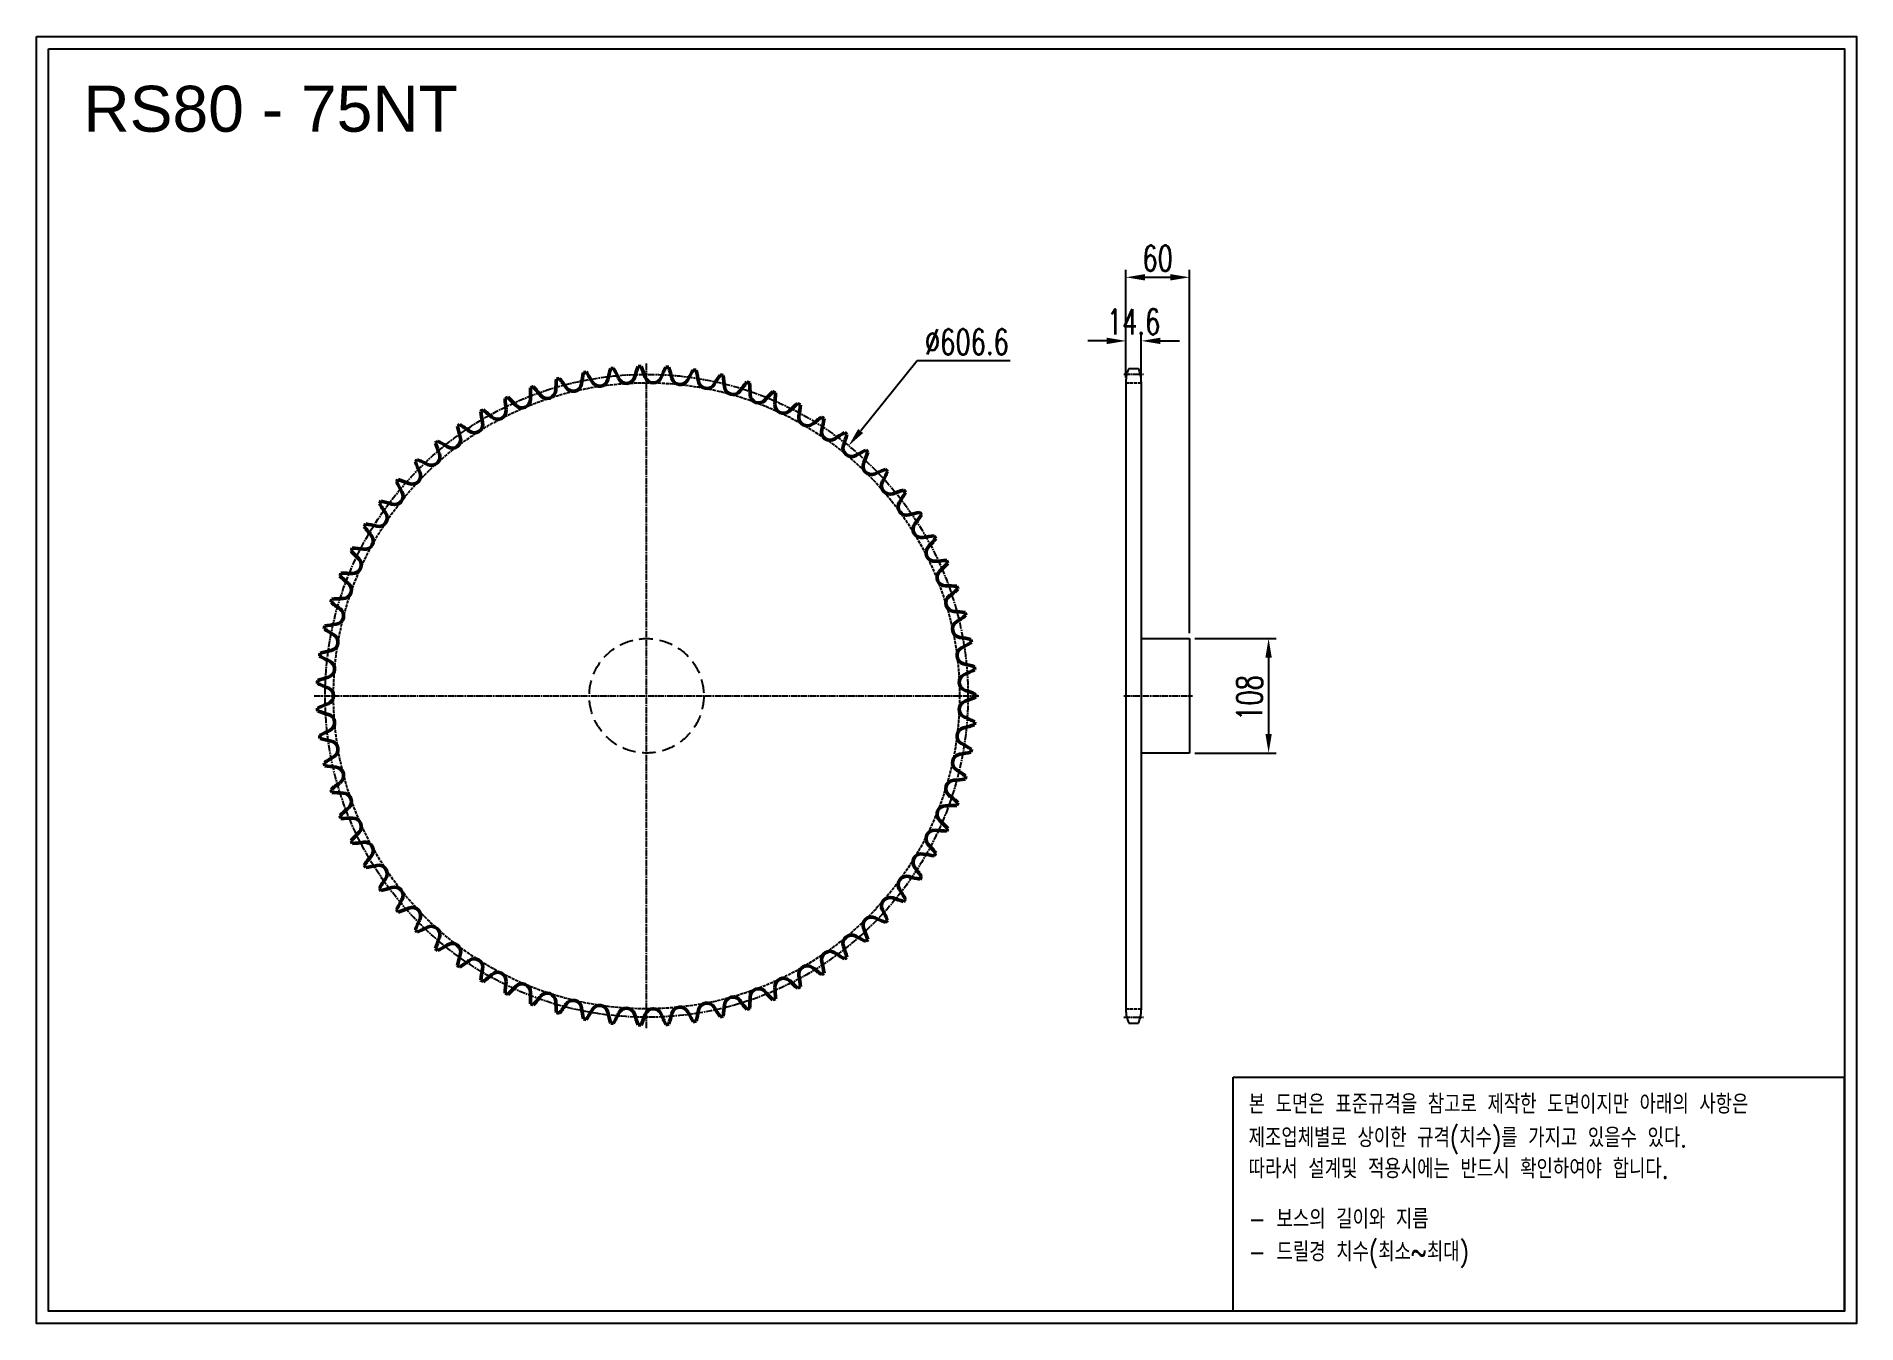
# Model space of a CAD drawing. Header units: millimetres. Extents: x -57410 to -55692, y 22702 to 23916.
import ezdxf

# ---------------------------------------------------------------- set-up
doc = ezdxf.new("R2010")
doc.units = ezdxf.units.MM
for name, pattern in [('AM_ISO02W050', [7.5, 6, -1.5]), ('AM_ISO02W050x2', [3.75, 3, -0.75]), ('AM_ISO08W050', [18, 12, -1.5, 3, -1.5]), ('AM_ISO08W050x2', [9, 6, -0.75, 1.5, -0.75]), ('HIDDEN', [9.525, 6.35, -3.175])]:
    doc.linetypes.add(name, pattern=pattern)
for name, color, linetype, lineweight in [('AM_0N', 7, 'Continuous', 50), ('AM_3N', 6, 'AM_ISO02W050', 25), ('AM_7', 4, 'AM_ISO08W050', 25), ('AM_7N', 4, 'AM_ISO08W050', 25)]:
    doc.layers.add(name, color=color, linetype=linetype, lineweight=lineweight)
doc.layers.add('HL', color=2, linetype='HIDDEN')
doc.layers.add('S-DIM', color=7, linetype='Continuous')
doc.styles.add('HAN', font='ROMANS.shx', dxfattribs={"width": 0.7, "bigfont": 'whgtxt.shx'})
doc.styles.add('HSG', font='SIMPLEX.shx', dxfattribs={"width": 0.7, "bigfont": 'HSG.shx'})
doc.styles.get("Standard").update_dxf_attribs({"font": 'arial.ttf'})
doc.dimstyles.new('APP36', dxfattribs={"dimscale": 10, "dimtxt": 2.4, "dimasz": 1.8, "dimexe": 0.7, "dimexo": 0.5, "dimgap": 0.6, "dimtad": 1, "dimtoh": 1, "dimdec": 1, "dimrnd": 0.01, "dimzin": 9, "dimdsep": 46, "dimtxsty": 'HSG', "dimcen": 0, "dimclrd": 1, "dimclre": 1, "dimclrt": 256, "dimazin": 2, "dimtp": 1, "dimtm": 1, "dimtfac": 0.5, "dimtdec": 1, "dimtofl": 0, "dimtmove": 0, "dimatfit": 3, "dimfxl": 0, "dimtvp": 1, "dimtolj": 2, "dimlwd": -1, "dimlwe": -1, "dimarcsym": 0})

# ---------------------------------------------------------------- blocks, each defined once
blk = doc.blocks.new('*D1')
at = {"layer": 'Defpoints', "color": 0, "transparency": 16777216}
for p in [(-56321.8, 23348.1), (-56321.8, 23240.1), (-56247.1, 23240.1)]:
    blk.add_point(p, dxfattribs=at)
at = {"layer": 'S-DIM', "color": 1, "transparency": 16777216}
for p, q in [((-56316.8, 23348.1), (-56240.1, 23348.1)), ((-56247.1, 23330.1), (-56247.1, 23258.1)), ((-56316.8, 23240.1), (-56240.1, 23240.1))]:
    blk.add_line(p, q, dxfattribs=at)
for points in [[(-56250.1, 23330.1), (-56244.1, 23330.1), (-56247.1, 23348.1)], [(-56250.1, 23258.1), (-56244.1, 23258.1), (-56247.1, 23240.1)]]:
    blk.add_solid(points, dxfattribs=at)
at = {"layer": 'S-DIM', "transparency": 16777216, "insert": (-56265.1, 23292), "char_height": 24, "attachment_point": 5, "rotation": 90, "style": 'HSG'}
blk.add_mtext('\\A2;108', dxfattribs=at)
blk = doc.blocks.new('*D2')
at = {"layer": 'Defpoints', "color": 0, "transparency": 16777216}
for p in [(-56367.2, 23628.9), (-56381.8, 23589.4), (-56367.2, 23589.4)]:
    blk.add_point(p, dxfattribs=at)
at = {"layer": 'S-DIM', "color": 1, "transparency": 16777216}
for p, q in [((-56381.8, 23594.4), (-56381.8, 23635.9)), ((-56367.2, 23594.4), (-56367.2, 23635.9)), ((-56399.8, 23628.9), (-56417.8, 23628.9)), ((-56349.2, 23628.9), (-56331.2, 23628.9))]:
    blk.add_line(p, q, dxfattribs=at)
for points in [[(-56399.8, 23631.9), (-56399.8, 23625.9), (-56381.8, 23628.9)], [(-56349.2, 23631.9), (-56349.2, 23625.9), (-56367.2, 23628.9)]]:
    blk.add_solid(points, dxfattribs=at)
at = {"layer": 'S-DIM', "transparency": 16777216, "insert": (-56374.5, 23646.9), "char_height": 24, "attachment_point": 5, "style": 'HSG'}
blk.add_mtext('\\A2;14.6', dxfattribs=at)
blk = doc.blocks.new('*D3')
at = {"layer": 'Defpoints', "color": 0, "transparency": 16777216}
for p in [(-56321.8, 23688.9), (-56381.8, 23589.4), (-56321.8, 23348.1)]:
    blk.add_point(p, dxfattribs=at)
at = {"layer": 'S-DIM', "color": 1, "transparency": 16777216}
for p, q in [((-56381.8, 23594.4), (-56381.8, 23695.9)), ((-56363.8, 23688.9), (-56339.8, 23688.9)), ((-56321.8, 23353.1), (-56321.8, 23695.9))]:
    blk.add_line(p, q, dxfattribs=at)
for points in [[(-56363.8, 23691.9), (-56363.8, 23685.9), (-56381.8, 23688.9)], [(-56339.8, 23691.9), (-56339.8, 23685.9), (-56321.8, 23688.9)]]:
    blk.add_solid(points, dxfattribs=at)
at = {"layer": 'S-DIM', "transparency": 16777216, "insert": (-56351.8, 23706.9), "char_height": 24, "attachment_point": 5, "style": 'HSG'}
blk.add_mtext('\\A2;60', dxfattribs=at)
blk = doc.blocks.new('*D4')
at = {"layer": 'Defpoints', "color": 0, "transparency": 16777216}
for p in [(-56643.4, 23529.9), (-57024.7, 23058.2)]:
    blk.add_point(p, dxfattribs=at)
at = {"layer": 'S-DIM', "color": 1, "transparency": 16777216}
for p, q in [((-56578.6, 23610), (-56632, 23543.9)), ((-56491, 23610), (-56578.6, 23610))]:
    blk.add_line(p, q, dxfattribs=at)
blk.add_solid([(-56634.4, 23545.8), (-56629.7, 23542), (-56643.4, 23529.9)], dxfattribs=at)
at = {"layer": 'S-DIM', "transparency": 16777216, "insert": (-56531.8, 23628), "char_height": 24, "attachment_point": 5, "style": 'HSG'}
blk.add_mtext('\\A2;∅606.6', dxfattribs=at)
blk = doc.blocks.new('notice1')
at = {"color": 4}
blk.add_lwpolyline([(-22142.12, 1735.9), (-22053.8, 1735.9), (-22053.8, 1702.07), (-22142.12, 1702.07)], close=True, dxfattribs=at)
at = {"color": 4, "style": 'HAN', "width": 0.8}
for s, p in [('본 도면은 표준규격을 참고로 제작한 도면이지만 아래의 사항은', (-22139.9, 1730.62)), ('제조업체별로 상이한 규격(치수)를 가지고 있을수 있다.', (-22139.9, 1725.78)), ('따라서 설계및 적용시에는 반드시 확인하여야 합니다.', (-22139.9, 1721.28)), ('- 보스의 길이와 지름', (-22139.9, 1714.03)), ('- 드릴경 치수(최소~최대)', (-22139.9, 1709.27))]:
    blk.add_text(s, height=2.7949, dxfattribs=at).set_placement(p)

msp = doc.modelspace()

# ---------------------------------------------------------------- linework, layer by layer
for p, q in [((-56379, 23602.96), (-56370, 23602.96)), ((-56381.8, 23590.26), (-56381.8, 22997.88)), ((-56367.2, 23590.26), (-56367.2, 22997.88)), ((-56367.2, 23348.07), (-56321.8, 23348.07)), ((-56321.8, 23348.07), (-56321.8, 23240.07)), ((-56321.8, 23240.07), (-56367.2, 23240.07)), ((-56379, 22985.18), (-56370, 22985.18))]:
    msp.add_line(p, q)
for points in [[(-57409.75, 23916.16), (-55692.29, 23916.16), (-55692.29, 22701.79), (-57409.75, 22701.79)], [(-57398.19, 23904.59), (-55703.86, 23904.59), (-55703.86, 22713.36), (-57398.19, 22713.36)]]:
    msp.add_lwpolyline(points, close=True)
for centre, start, end in [((-56351.6, 23590.26), 155.13196, 180), ((-56397.4, 23590.26), 0, 24.86804), ((-56351.6, 22997.88), 180, 204.86804), ((-56397.4, 22997.88), 335.13196, 0)]:
    msp.add_arc(centre, 30.2, start, end)
at = {"layer": 'AM_0N'}
for centre, radius, start, end in [((-56749.85, 23569.48), 146.73, 168.41827, 172.6), ((-56834.04, 23294.07), 310.63, 100.54691, 101.05309), ((-57013.7, 23519.15), 146.73, 29, 33.18173), ((-56727.1, 23561.47), 146.73, 163.61827, 167.8), ((-56834.04, 23294.07), 310.63, 95.74691, 96.25309), ((-56994.24, 23533.39), 146.73, 24.2, 28.38173), ((-56705.1, 23551.58), 146.73, 158.81827, 163), ((-56834.04, 23294.07), 310.63, 90.94691, 91.45309), ((-56973.65, 23545.96), 146.73, 19.4, 23.58173), ((-56684, 23539.89), 146.73, 154.01827, 158.2), ((-56834.04, 23294.07), 310.63, 86.14691, 86.65309), ((-56952.08, 23556.76), 146.73, 14.6, 18.78173), ((-56663.96, 23526.47), 146.73, 149.21827, 153.4), ((-56834.04, 23294.07), 310.63, 81.34691, 81.85309), ((-56929.69, 23565.71), 146.73, 9.8, 13.98173), ((-56796.96, 23579.66), 146.73, 178.01827, 182.2), ((-56834.04, 23294.07), 310.63, 110.14691, 110.65309), ((-57048.72, 23486.03), 146.73, 38.6, 42.78173), ((-56927.78, 23582.58), 8.02, 218.6, 357.4), ((-56773.19, 23575.56), 146.73, 173.21827, 177.4), ((-56834.04, 23294.07), 310.63, 105.34691, 105.85309), ((-57031.91, 23503.32), 146.73, 33.8, 37.98173), ((-56903.31, 23589.41), 8.02, 213.8, 352.6), ((-56878.35, 23594.17), 8.02, 209, 347.8), ((-56853.09, 23596.83), 8.02, 204.2, 343), ((-56827.69, 23597.36), 8.02, 199.4, 338.2), ((-56802.33, 23595.76), 8.02, 194.6, 333.4), ((-56777.2, 23592.05), 8.02, 189.8, 328.6), ((-56645.11, 23511.43), 146.73, 144.41827, 148.6), ((-56834.04, 23294.07), 310.63, 76.54691, 77.05309), ((-56906.62, 23572.76), 146.73, 5, 9.18173), ((-56752.46, 23586.25), 8.02, 185, 323.8), ((-56627.58, 23494.85), 146.73, 139.61827, 143.8), ((-56834.04, 23294.07), 310.63, 71.74691, 72.25309), ((-56883.05, 23577.86), 146.73, 0.2, 4.38173), ((-56611.5, 23476.87), 146.73, 134.81827, 139), ((-56834.04, 23294.07), 310.63, 66.94691, 67.45309), ((-56834.04, 23294.07), 310.63, 119.74691, 120.25309), ((-57077.73, 23447.54), 146.73, 48.2, 52.38173), ((-56974.58, 23562.9), 8.02, 228.2, 7), ((-56834.04, 23294.07), 310.63, 114.94691, 115.45309), ((-56820.99, 23581.76), 146.73, 182.81827, 187), ((-57064.03, 23467.4), 146.73, 43.4, 47.58173), ((-56951.59, 23573.72), 8.02, 223.4, 2.2), ((-56728.3, 23578.4), 8.02, 180.2, 319), ((-56704.88, 23568.55), 8.02, 175.4, 314.2), ((-56859.13, 23580.97), 146.73, 355.4, 359.58173), ((-56596.99, 23457.61), 146.73, 130.01827, 134.2), ((-56834.04, 23294.07), 310.63, 62.14691, 62.65309), ((-56835.03, 23582.06), 146.73, 350.6, 354.78173), ((-56834.04, 23294.07), 310.63, 124.54691, 125.05309), ((-56869.15, 23579.91), 146.73, 192.41827, 196.6), ((-57089.72, 23426.61), 146.73, 53, 57.18173), ((-56996.59, 23550.2), 8.02, 233, 11.8), ((-56845.11, 23581.85), 146.73, 187.61827, 191.8), ((-56682.36, 23556.78), 8.02, 170.6, 309.4), ((-56584.13, 23437.2), 146.73, 125.21827, 129.4), ((-56834.04, 23294.07), 310.63, 57.34691, 57.85309), ((-56810.93, 23581.13), 146.73, 345.8, 349.98173), ((-56834.04, 23294.07), 310.63, 129.34691, 129.85309), ((-56892.94, 23575.97), 146.73, 197.21827, 201.4), ((-57099.91, 23404.75), 146.73, 57.8, 61.98173), ((-57017.45, 23535.7), 8.02, 237.8, 16.6), ((-56660.91, 23543.17), 8.02, 165.8, 304.6), ((-56573.03, 23415.79), 146.73, 120.41827, 124.6), ((-56640.67, 23527.81), 8.02, 161, 299.8), ((-56786.99, 23578.19), 146.73, 341, 345.18173), ((-56834.04, 23294.07), 310.63, 52.54691, 53.05309), ((-56834.04, 23294.07), 310.63, 134.14691, 134.65309), ((-56916.33, 23570.05), 146.73, 202.01827, 206.2), ((-57108.24, 23382.12), 146.73, 62.6, 66.78173), ((-57037.03, 23519.51), 8.02, 242.6, 21.4), ((-56563.76, 23393.52), 146.73, 115.61827, 119.8), ((-56621.79, 23510.81), 8.02, 156.2, 295), ((-56763.38, 23573.26), 146.73, 336.2, 340.38173), ((-56834.04, 23294.07), 310.63, 47.74691, 48.25309), ((-56834.04, 23294.07), 310.63, 138.94691, 139.45309), ((-56939.13, 23562.2), 146.73, 206.81827, 211), ((-57114.65, 23358.86), 146.73, 67.4, 71.58173), ((-57055.18, 23501.73), 8.02, 247.4, 26.2), ((-56556.39, 23370.56), 146.73, 110.81827, 115), ((-56604.4, 23492.29), 8.02, 151.4, 290.2), ((-56740.27, 23566.37), 146.73, 331.4, 335.58173), ((-56834.04, 23294.07), 310.63, 42.94691, 43.45309), ((-56834.04, 23294.07), 310.63, 143.74691, 144.25309), ((-57119.09, 23335.16), 146.73, 72.2, 76.38173), ((-57071.78, 23482.5), 8.02, 252.2, 31), ((-56550.96, 23347.06), 146.73, 106.01827, 110.2), ((-56717.81, 23557.56), 146.73, 326.6, 330.78173), ((-56834.04, 23294.07), 310.63, 38.14691, 38.65309), ((-57086.71, 23461.94), 8.02, 257, 35.8), ((-56961.2, 23552.47), 146.73, 211.61827, 215.8), ((-56588.62, 23472.38), 8.02, 146.6, 285.4), ((-56547.52, 23323.18), 146.73, 101.21827, 105.4), ((-56696.17, 23546.91), 146.73, 321.8, 325.98173), ((-56834.04, 23294.07), 310.63, 33.34691, 33.85309), ((-57099.87, 23440.21), 8.02, 261.8, 40.6), ((-56834.04, 23294.07), 310.63, 148.54691, 149.05309), ((-56982.38, 23540.92), 146.73, 216.41827, 220.6), ((-57121.52, 23311.16), 146.73, 77, 81.18173), ((-56574.56, 23451.22), 8.02, 141.8, 280.6), ((-56546.09, 23299.11), 146.73, 96.41827, 100.6), ((-56834.04, 23294.07), 310.63, 28.54691, 29.05309), ((-56834.04, 23294.07), 310.63, 153.34691, 153.85309), ((-57002.51, 23527.64), 146.73, 221.21827, 225.4), ((-57121.95, 23287.04), 146.73, 81.8, 85.98173), ((-56562.32, 23428.95), 8.02, 137, 275.8), ((-56675.49, 23534.49), 146.73, 317, 321.18173), ((-56834.04, 23294.07), 310.63, 158.14691, 158.65309), ((-57120.35, 23262.98), 146.73, 86.6, 90.78173), ((-57111.17, 23417.45), 8.02, 266.6, 45.4), ((-56546.68, 23274.99), 146.73, 91.61827, 95.8), ((-56551.98, 23405.74), 8.02, 132.2, 271), ((-56655.93, 23520.38), 146.73, 312.2, 316.38173), ((-56834.04, 23294.07), 310.63, 23.74691, 24.25309), ((-57021.47, 23512.72), 146.73, 226.01827, 230.2), ((-57120.52, 23393.83), 8.02, 271.4, 50.2), ((-56549.28, 23251.01), 146.73, 86.81827, 91), ((-56637.62, 23504.68), 146.73, 307.4, 311.58173), ((-56834.04, 23294.07), 310.63, 18.94691, 19.45309), ((-56834.04, 23294.07), 310.63, 162.94691, 163.45309), ((-57039.11, 23496.27), 146.73, 230.81827, 235), ((-57116.74, 23239.13), 146.73, 91.4, 95.58173), ((-57127.87, 23369.51), 8.02, 276.2, 55), ((-56543.63, 23381.75), 8.02, 127.4, 266.2), ((-56834.04, 23294.07), 310.63, 167.74691, 168.25309), ((-57111.15, 23215.66), 146.73, 96.2, 100.38173), ((-56537.31, 23357.14), 8.02, 122.6, 261.4), ((-56553.88, 23227.34), 146.73, 82.01827, 86.2), ((-56620.68, 23487.51), 146.73, 302.6, 306.78173), ((-56834.04, 23294.07), 310.63, 14.14691, 14.65309), ((-57055.31, 23478.41), 146.73, 235.61827, 239.8), ((-57133.15, 23344.66), 8.02, 281, 59.8), ((-56560.45, 23204.13), 146.73, 77.21827, 81.4), ((-56605.25, 23468.98), 146.73, 297.8, 301.98173), ((-56834.04, 23294.07), 310.63, 9.34691, 9.85309), ((-56834.04, 23294.07), 310.63, 172.54691, 173.05309), ((-57069.96, 23459.24), 146.73, 240.41827, 244.6), ((-57103.62, 23192.75), 146.73, 101, 105.18173), ((-57136.33, 23319.45), 8.02, 285.8, 64.6), ((-56533.07, 23332.09), 8.02, 117.8, 256.6), ((-56568.94, 23181.55), 146.73, 72.41827, 76.6), ((-56834.04, 23294.07), 310.63, 177.34691, 177.85309), ((-57094.2, 23170.55), 146.73, 105.8, 109.98173), ((-56530.95, 23306.77), 8.02, 113, 251.8), ((-56591.41, 23449.22), 146.73, 293, 297.18173), ((-56834.04, 23294.07), 310.63, 4.54691, 5.05309), ((-57082.95, 23438.92), 146.73, 245.21827, 249.4), ((-57137.4, 23294.07), 8.02, 290.6, 69.4), ((-56530.95, 23281.36), 8.02, 108.2, 247), ((-56579.28, 23159.76), 146.73, 67.61827, 71.8), ((-56579.28, 23428.37), 146.73, 288.2, 292.38173), ((-56834.04, 23294.07), 310.63, 359.74691, 0.25309), ((-57082.95, 23149.21), 146.73, 110.6, 114.78173), ((-56834.04, 23294.07), 310.63, 182.14691, 182.65309), ((-57094.2, 23417.59), 146.73, 250.01827, 254.2), ((-57136.33, 23268.68), 8.02, 295.4, 74.2), ((-56591.41, 23138.92), 146.73, 62.81827, 67), ((-57069.96, 23128.89), 146.73, 115.4, 119.58173), ((-56834.04, 23294.07), 310.63, 186.94691, 187.45309), ((-56533.07, 23256.05), 8.02, 103.4, 242.2), ((-56568.94, 23406.58), 146.73, 283.4, 287.58173), ((-56834.04, 23294.07), 310.63, 354.94691, 355.45309), ((-57103.62, 23395.38), 146.73, 254.81827, 259), ((-57133.15, 23243.48), 8.02, 300.2, 79), ((-56537.31, 23231), 8.02, 98.6, 237.4), ((-56560.45, 23384.01), 146.73, 278.6, 282.78173), ((-56605.25, 23119.16), 146.73, 58.01827, 62.2), ((-56834.04, 23294.07), 310.63, 350.14691, 350.65309), ((-57055.31, 23109.73), 146.73, 120.2, 124.38173), ((-56834.04, 23294.07), 310.63, 191.74691, 192.25309), ((-57111.15, 23372.47), 146.73, 259.61827, 263.8), ((-57127.87, 23218.63), 8.02, 305, 83.8), ((-56620.68, 23100.63), 146.73, 53.21827, 57.4), ((-57039.11, 23091.86), 146.73, 125, 129.18173), ((-56834.04, 23294.07), 310.63, 196.54691, 197.05309), ((-57116.74, 23349.01), 146.73, 264.41827, 268.6), ((-56543.63, 23206.39), 8.02, 93.8, 232.6), ((-56553.88, 23360.8), 146.73, 273.8, 277.98173), ((-56834.04, 23294.07), 310.63, 345.34691, 345.85309), ((-57021.47, 23075.41), 146.73, 129.8, 133.98173), ((-57120.52, 23194.3), 8.02, 309.8, 88.6), ((-56551.98, 23182.39), 8.02, 89, 227.8), ((-56549.28, 23337.12), 146.73, 269, 273.18173), ((-56637.62, 23083.45), 146.73, 48.41827, 52.6), ((-56834.04, 23294.07), 310.63, 340.54691, 341.05309), ((-56834.04, 23294.07), 310.63, 201.34691, 201.85309), ((-57120.35, 23325.16), 146.73, 269.21827, 273.4), ((-57111.17, 23170.68), 8.02, 314.6, 93.4), ((-56655.93, 23067.75), 146.73, 43.61827, 47.8), ((-56834.04, 23294.07), 310.63, 335.74691, 336.25309), ((-57002.51, 23060.49), 146.73, 134.6, 138.78173), ((-56834.04, 23294.07), 310.63, 206.14691, 206.65309), ((-57121.95, 23301.09), 146.73, 274.01827, 278.2), ((-57099.87, 23147.92), 8.02, 319.4, 98.2), ((-56562.32, 23159.18), 8.02, 84.2, 223), ((-56675.49, 23053.64), 146.73, 38.81827, 43), ((-56546.68, 23313.14), 146.73, 264.2, 268.38173), ((-56982.38, 23047.22), 146.73, 139.4, 143.58173), ((-56834.04, 23294.07), 310.63, 210.94691, 211.45309), ((-57086.71, 23126.19), 8.02, 324.2, 103), ((-56574.56, 23136.92), 8.02, 79.4, 218.2), ((-56546.09, 23289.03), 146.73, 259.4, 263.58173), ((-56834.04, 23294.07), 310.63, 330.94691, 331.45309), ((-57121.52, 23276.98), 146.73, 278.81827, 283), ((-56961.2, 23035.67), 146.73, 144.2, 148.38173), ((-56588.62, 23115.76), 8.02, 74.6, 213.4), ((-56547.52, 23264.95), 146.73, 254.6, 258.78173), ((-56696.17, 23041.22), 146.73, 34.01827, 38.2), ((-56834.04, 23294.07), 310.63, 326.14691, 326.65309), ((-56834.04, 23294.07), 310.63, 215.74691, 216.25309), ((-57119.09, 23252.98), 146.73, 283.61827, 287.8), ((-57071.78, 23105.64), 8.02, 329, 107.8), ((-56939.13, 23025.93), 146.73, 149, 153.18173), ((-56604.4, 23095.85), 8.02, 69.8, 208.6), ((-56550.96, 23241.08), 146.73, 249.8, 253.98173), ((-56717.81, 23030.57), 146.73, 29.21827, 33.4), ((-56834.04, 23294.07), 310.63, 321.34691, 321.85309), ((-56834.04, 23294.07), 310.63, 220.54691, 221.05309), ((-57114.65, 23229.27), 146.73, 288.41827, 292.6), ((-57055.18, 23086.4), 8.02, 333.8, 112.6), ((-56916.33, 23018.08), 146.73, 153.8, 157.98173), ((-56621.79, 23077.33), 8.02, 65, 203.8), ((-56556.39, 23217.58), 146.73, 245, 249.18173), ((-56740.27, 23021.77), 146.73, 24.41827, 28.6), ((-56834.04, 23294.07), 310.63, 225.34691, 225.85309), ((-57108.24, 23206.02), 146.73, 293.21827, 297.4), ((-57037.03, 23068.63), 8.02, 338.6, 117.4), ((-56892.94, 23012.16), 146.73, 158.6, 162.78173), ((-56640.67, 23060.33), 8.02, 60.2, 199), ((-56563.76, 23194.61), 146.73, 240.2, 244.38173), ((-56763.38, 23014.88), 146.73, 19.61827, 23.8), ((-56834.04, 23294.07), 310.63, 316.54691, 317.05309), ((-56834.04, 23294.07), 310.63, 230.14691, 230.65309), ((-57099.91, 23183.38), 146.73, 298.01827, 302.2), ((-57017.45, 23052.43), 8.02, 343.4, 122.2), ((-56869.15, 23008.22), 146.73, 163.4, 167.58173), ((-56660.91, 23044.97), 8.02, 55.4, 194.2), ((-56573.03, 23172.35), 146.73, 235.4, 239.58173), ((-56786.99, 23009.94), 146.73, 14.81827, 19), ((-56834.04, 23294.07), 310.63, 311.74691, 312.25309), ((-56834.04, 23294.07), 310.63, 234.94691, 235.45309), ((-57089.72, 23161.52), 146.73, 302.81827, 307), ((-56996.59, 23037.93), 8.02, 348.2, 127), ((-56845.11, 23006.29), 146.73, 168.2, 172.38173), ((-57077.73, 23140.59), 146.73, 307.61827, 311.8), ((-56974.58, 23025.23), 8.02, 353, 131.8), ((-56682.36, 23031.35), 8.02, 50.6, 189.4), ((-56584.13, 23150.93), 146.73, 230.6, 234.78173), ((-56834.04, 23294.07), 310.63, 302.14691, 302.65309), ((-56810.93, 23007), 146.73, 10.01827, 14.2), ((-56834.04, 23294.07), 310.63, 306.94691, 307.45309), ((-56834.04, 23294.07), 310.63, 239.74691, 240.25309), ((-56820.99, 23006.37), 146.73, 173, 177.18173), ((-57064.03, 23120.74), 146.73, 312.41827, 316.6), ((-56951.59, 23014.41), 8.02, 357.8, 136.6), ((-56796.96, 23008.47), 146.73, 177.8, 181.98173), ((-56728.3, 23009.74), 8.02, 41, 179.8), ((-56611.5, 23111.26), 146.73, 221, 225.18173), ((-56704.88, 23019.58), 8.02, 45.8, 184.6), ((-56859.13, 23007.17), 146.73, 0.41827, 4.6), ((-56596.99, 23130.52), 146.73, 225.8, 229.98173), ((-56834.04, 23294.07), 310.63, 297.34691, 297.85309), ((-56835.03, 23006.08), 146.73, 5.21827, 9.4), ((-56834.04, 23294.07), 310.63, 244.54691, 245.05309), ((-56834.04, 23294.07), 310.63, 249.34691, 249.85309), ((-57048.72, 23102.1), 146.73, 317.21827, 321.4), ((-56927.78, 23005.56), 8.02, 2.6, 141.4), ((-56773.19, 23012.58), 146.73, 182.6, 186.78173), ((-57031.91, 23084.81), 146.73, 322.01827, 326.2), ((-56903.31, 22998.72), 8.02, 7.4, 146.2), ((-56749.85, 23018.66), 146.73, 187.4, 191.58173), ((-57013.7, 23068.99), 146.73, 326.81827, 331), ((-56878.35, 22993.96), 8.02, 12.2, 151), ((-56853.09, 22991.31), 8.02, 17, 155.8), ((-56827.69, 22990.78), 8.02, 21.8, 160.6), ((-56802.33, 22992.37), 8.02, 26.6, 165.4), ((-56929.69, 23022.42), 146.73, 346.01827, 350.2), ((-56777.2, 22996.08), 8.02, 31.4, 170.2), ((-56645.11, 23076.71), 146.73, 211.4, 215.58173), ((-56906.62, 23015.37), 146.73, 350.81827, 355), ((-56752.46, 23001.88), 8.02, 36.2, 175), ((-56627.58, 23093.28), 146.73, 216.2, 220.38173), ((-56834.04, 23294.07), 310.63, 287.74691, 288.25309), ((-56883.05, 23010.28), 146.73, 355.61827, 359.8), ((-56834.04, 23294.07), 310.63, 292.54691, 293.05309), ((-56834.04, 23294.07), 310.63, 254.14691, 254.65309), ((-56834.04, 23294.07), 310.63, 258.94691, 259.45309), ((-56727.1, 23026.67), 146.73, 192.2, 196.38173), ((-56834.04, 23294.07), 310.63, 263.74691, 264.25309), ((-56994.24, 23054.74), 146.73, 331.61827, 335.8), ((-56705.1, 23036.55), 146.73, 197, 201.18173), ((-56834.04, 23294.07), 310.63, 268.54691, 269.05309), ((-56973.65, 23042.18), 146.73, 336.41827, 340.6), ((-56684, 23048.25), 146.73, 201.8, 205.98173), ((-56834.04, 23294.07), 310.63, 273.34691, 273.85309), ((-56952.08, 23031.38), 146.73, 341.21827, 345.4), ((-56663.96, 23061.66), 146.73, 206.6, 210.78173), ((-56834.04, 23294.07), 310.63, 278.14691, 278.65309), ((-56834.04, 23294.07), 310.63, 282.94691, 283.45309)]:
    msp.add_arc(centre, radius, start, end, dxfattribs=at)
at = {"layer": 'AM_3N', "linetype": 'AM_ISO02W050x2'}
for p, q in [((-56381.8, 23589.41), (-56367.2, 23589.41)), ((-56381.8, 22998.73), (-56367.2, 22998.73))]:
    msp.add_line(p, q, dxfattribs=at)
msp.add_circle((-56834.04, 23294.07), 295.34, dxfattribs=at)
at = {"layer": 'AM_7', "linetype": 'AM_ISO08W050x2'}
for p, q in [((-56383.74, 23597.35), (-56365.26, 23597.35)), ((-56383.74, 23294.07), (-56318.99, 23294.07)), ((-56383.74, 22990.79), (-56365.26, 22990.79))]:
    msp.add_line(p, q, dxfattribs=at)
msp.add_circle((-56834.04, 23294.07), 303.28, dxfattribs=at)
at = {"layer": 'AM_7N', "linetype": 'AM_ISO08W050x2'}
for p, q in [((-56834.04, 22980.43), (-56834.04, 23607.7)), ((-57147.67, 23294.07), (-56520.41, 23294.07))]:
    msp.add_line(p, q, dxfattribs=at)
at = {"layer": 'HL', "ltscale": 2}
msp.add_circle((-56834.04, 23294.07), 54, dxfattribs=at)

# ---------------------------------------------------------------- block references
at = {"xscale": 6.527910445055999, "yscale": 6.527910445055999, "zscale": 6.527910445055999}
msp.add_blockref('notice1', (88261.35, 11602.41), dxfattribs=at)

# ---------------------------------------------------------------- texts
msp.add_text('RS80 - 75NT', height=43.3701).set_placement((-57365.52, 23826.23))

# ---------------------------------------------------------------- dimensions: what is measured, and where the dimension line sits
at = {"layer": 'S-DIM'}
dim = msp.add_linear_dim(base=(-56321.8, 23688.88), p1=(-56381.8, 23589.41), p2=(-56321.8, 23348.07), dimstyle='APP36', dxfattribs=at)
dim.commit()
dim.dimension.update_dxf_attribs({"geometry": '*D3', "text_midpoint": (-56351.8, 23706.88)})
dim = msp.add_linear_dim(base=(-56367.2, 23628.88), p1=(-56381.8, 23589.41), p2=(-56367.2, 23589.41), dimstyle='APP36', dxfattribs=at)
dim.commit()
dim.dimension.update_dxf_attribs({"geometry": '*D2', "text_midpoint": (-56374.5, 23628.88), "dimtype": 128})
dim = msp.add_diameter_dim_2p(p1=(-57024.72, 23058.23), p2=(-56643.36, 23529.9), dimstyle='APP36', dxfattribs=at)
dim.commit()
dim.dimension.update_dxf_attribs({"geometry": '*D4', "text_midpoint": (-56531.83, 23609.96), "dimtype": 131})
dim = msp.add_linear_dim(base=(-56247.06, 23240.07), p1=(-56321.8, 23348.07), p2=(-56321.8, 23240.07), angle=90, dimstyle='APP36', dxfattribs=at)
dim.commit()
dim.dimension.update_dxf_attribs({"geometry": '*D1', "text_midpoint": (-56247.06, 23292.03), "dimtype": 128})

doc.saveas('drawing.dxf')
